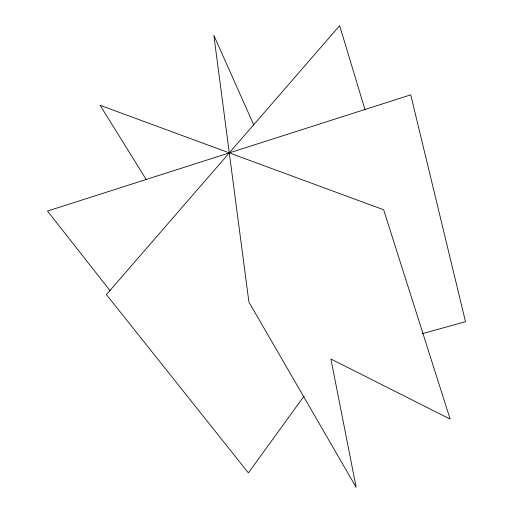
<?xml version="1.0" encoding="UTF-8"?>
<svg xmlns="http://www.w3.org/2000/svg" width="513" height="513" viewBox="0 0 513 513"><rect width="100%" height="100%" fill="white"/><g stroke="black" fill="none" stroke-linecap="round" stroke-linejoin="round"><path stroke-width="0.77" d="M304.183 395.901L248.395 472.896L106.403 294.597L339.651 25.65L365.076 109.962M422.436 333.636L465.509 321.689L410.74 94.847L47.491 211.055L110.205 290.871M146.205 179.467L100.131 105.3L383.66 209.779L450.132 419.089L330.904 359.017L356.169 487.35L248.901 302.029L213.838 35.326L253.832 125.108"/></g></svg>
